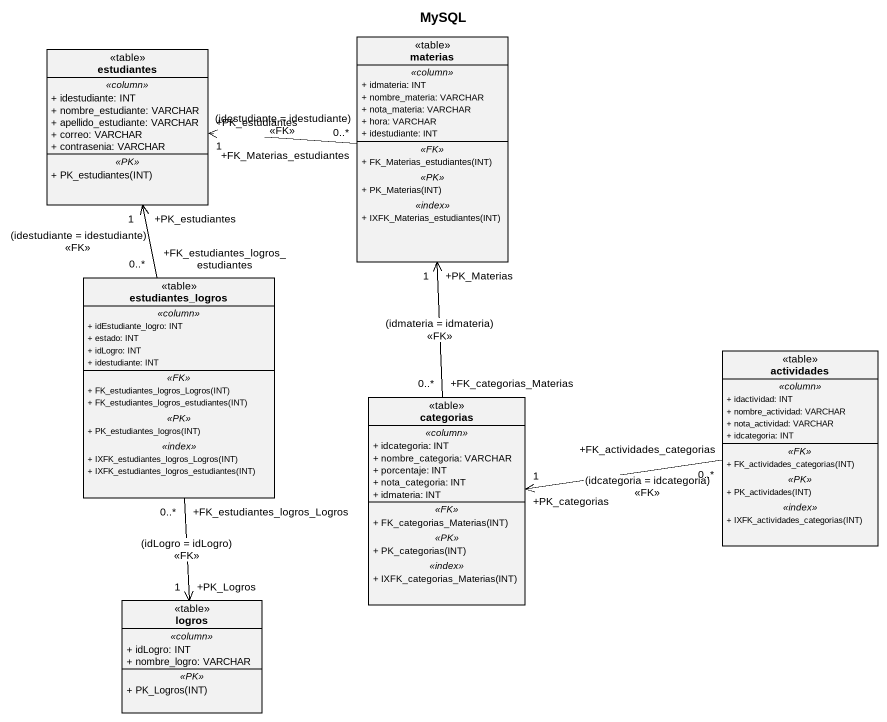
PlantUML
@startuml
title MySQL
hide circle
hide empty members
skinparam classAttributeIconSize 0
class estudiantes <<table>> {
  .. <<column>> ..
  + idestudiante: INT
  + nombre_estudiante: VARCHAR
  + apellido_estudiante: VARCHAR
  + correo: VARCHAR
  + contrasenia: VARCHAR
  .. <<PK>> ..
  + PK_estudiantes(INT)
}
class materias <<table>> {
  .. <<column>> ..
  + idmateria: INT
  + nombre_materia: VARCHAR
  + nota_materia: VARCHAR
  + hora: VARCHAR
  + idestudiante: INT
  .. <<FK>> ..
  + FK_Materias_estudiantes(INT)
  .. <<PK>> ..
  + PK_Materias(INT)
  .. <<index>> ..
  + IXFK_Materias_estudiantes(INT)
}
class estudiantes_logros <<table>> {
  .. <<column>> ..
  + idEstudiante_logro: INT
  + estado: INT
  + idLogro: INT
  + idestudiante: INT
  .. <<FK>> ..
  + FK_estudiantes_logros_Logros(INT)
  + FK_estudiantes_logros_estudiantes(INT)
  .. <<PK>> ..
  + PK_estudiantes_logros(INT)
  .. <<index>> ..
  + IXFK_estudiantes_logros_Logros(INT)
  + IXFK_estudiantes_logros_estudiantes(INT)
}
class actividades <<table>> {
  .. <<column>> ..
  + idactividad: INT
  + nombre_actividad: VARCHAR
  + nota_actividad: VARCHAR
  + idcategoria: INT
  .. <<FK>> ..
  + FK_actividades_categorias(INT)
  .. <<PK>> ..
  + PK_actividades(INT)
  .. <<index>> ..
  + IXFK_actividades_categorias(INT)
}
class categorias <<table>> {
  .. <<column>> ..
  + idcategoria: INT
  + nombre_categoria: VARCHAR
  + porcentaje: INT
  + nota_categoria: INT
  + idmateria: INT
  .. <<FK>> ..
  + FK_categorias_Materias(INT)
  .. <<PK>> ..
  + PK_categorias(INT)
  .. <<index>> ..
  + IXFK_categorias_Materias(INT)
}
class logros <<table>> {
  .. <<column>> ..
  + idLogro: INT
  + nombre_logro: VARCHAR
  .. <<PK>> ..
  + PK_Logros(INT)
}
materias "+FK_Materias_estudiantes\n0..*" -left-> "+PK_estudiantes\n1" estudiantes : (idestudiante = idestudiante)\n<<FK>>
estudiantes_logros "+FK_estudiantes_logros_estudiantes\n0..*" -up-> "+PK_estudiantes\n1" estudiantes : (idestudiante = idestudiante)\n<<FK>>
estudiantes_logros "+FK_estudiantes_logros_Logros\n0..*" --> "+PK_Logros\n1" logros : (idLogro = idLogro)\n<<FK>>
actividades "+FK_actividades_categorias\n0..*" -left-> "+PK_categorias\n1" categorias : (idcategoria = idcategoria)\n<<FK>>
categorias "+FK_categorias_Materias\n0..*" -up-> "+PK_Materias\n1" materias : (idmateria = idmateria)\n<<FK>>
@enduml
